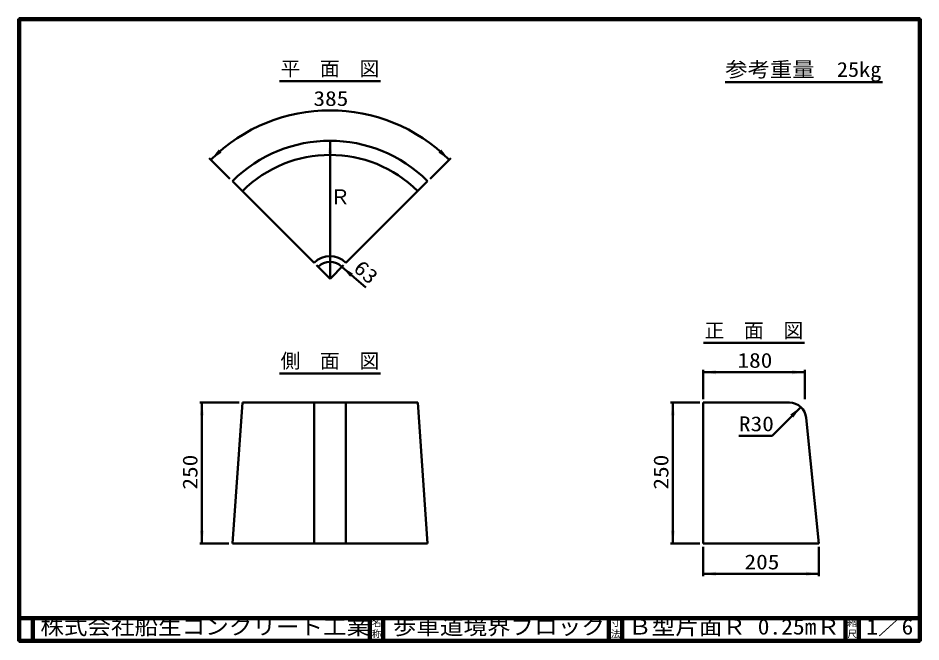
# Model space of a CAD drawing. Units: millimetres, scale not verified, with parts at other scales. Extents: x 100 to 4105, y 100 to 2870.
import ezdxf
from ezdxf.enums import TextEntityAlignment as Align

# ---------------------------------------------------------------- set-up
doc = ezdxf.new("R2010")
doc.units = ezdxf.units.MM
doc.header["$LTSCALE"] = 5
doc.layers.add('V-nasSTD', color=7, linetype='Continuous', lineweight=50)
doc.styles.add('ＭＳ ゴシック', font='')
doc.styles.get('ＭＳ ゴシック').set_extended_font_data('MS Gothic')

msp = doc.modelspace()

# ---------------------------------------------------------------- hatches: boundary and pattern name
at = {"layer": 'V-nasSTD'}
for points in [[(1493.125, 2268.75), (1483.75, 2325), (1474.375, 2268.75)], [(1002.806, 2272.439), (955.188, 2241.062), (990.055, 2286.187)], [(1964.694, 2272.439), (2012.312, 2241.062), (1977.445, 2286.187)], [(1572.889, 1721.393), (1536.783, 1765.533), (1585.253, 1735.489)], [(3195.803, 1288.125), (3139.553, 1297.5), (3195.803, 1306.875)], [(3533.303, 1288.125), (3589.553, 1297.5), (3533.303, 1306.875)], [(925.022, 1106.25), (915.647, 1162.5), (906.272, 1106.25)], [(3013.928, 1106.25), (3004.553, 1162.5), (2995.178, 1106.25)], [(3538.859, 1096.705), (3572.004, 1143.109), (3525.601, 1109.963)], [(925.022, 593.75), (915.647, 537.5), (906.272, 593.75)], [(3013.928, 593.75), (3004.553, 537.5), (2995.178, 593.75)], [(3195.803, 411.875), (3139.553, 402.5), (3195.803, 393.125)], [(3595.803, 411.875), (3652.053, 402.5), (3595.803, 393.125)]]:
    msp.add_hatch(color=256, dxfattribs=at).paths.add_polyline_path(points)

# ---------------------------------------------------------------- linework, layer by layer
at = {"layer": 'V-nasSTD', "lineweight": 100}
for p, q in [((105, 2865), (105, 105)), ((4100, 2865), (105, 2865)), ((4100, 105), (4100, 2865)), ((105, 205), (4100, 205)), ((165, 205), (165, 105)), ((1660, 205), (1660, 105)), ((1720, 205), (1720, 105)), ((2720, 205), (2720, 105)), ((2780, 205), (2780, 105)), ((3770, 205), (3770, 105)), ((3830, 205), (3830, 105)), ((105, 105), (4100, 105))]:
    msp.add_line(p, q, dxfattribs=at)
at = {"layer": 'V-nasSTD'}
for p, q in [((1708.125, 2590), (1259.375, 2590)), ((3935, 2584.806), (3237, 2584.806)), ((1483.75, 1712.5), (1483.75, 2325)), ((1040.04, 2156.21), (948.117, 2248.133)), ((2019.383, 2248.133), (1927.46, 2156.21)), ((1413.039, 1783.211), (1050.647, 2145.603)), ((1916.853, 2145.603), (1554.461, 1783.211)), ((1423.646, 1772.604), (1483.75, 1712.5)), ((1483.75, 1712.5), (1543.854, 1772.604)), ((1536.783, 1765.533), (1642.033, 1673.216)), ((3140.178, 1427.5), (3588.928, 1427.5)), ((1259.375, 1292.5), (1708.125, 1292.5)), ((3139.553, 1307.5), (3139.553, 1177.5)), ((3139.553, 1297.5), (3589.553, 1297.5)), ((3589.553, 1307.5), (3589.553, 1177.5)), ((905.647, 1162.5), (1080.647, 1162.5)), ((915.647, 537.5), (915.647, 1162.5)), ((1094.841, 1162.5), (1050.647, 537.5)), ((1872.659, 1162.5), (1094.841, 1162.5)), ((1413.039, 537.5), (1413.039, 1162.5)), ((1554.461, 1162.5), (1554.461, 537.5)), ((1916.853, 537.5), (1872.659, 1162.5)), ((2994.553, 1162.5), (3124.553, 1162.5)), ((3004.553, 537.5), (3004.553, 1162.5)), ((3139.553, 1162.5), (3139.553, 537.5)), ((3521.679, 1162.5), (3139.553, 1162.5)), ((3444.725, 1015.83), (3572.004, 1143.109)), ((3596.307, 1094.963), (3652.053, 537.5)), ((3297.725, 1015.83), (3444.725, 1015.83)), ((905.647, 537.5), (1035.647, 537.5)), ((1050.647, 537.5), (1916.853, 537.5)), ((2994.553, 537.5), (3124.553, 537.5)), ((3139.553, 537.5), (3652.053, 537.5)), ((3139.553, 392.5), (3139.553, 522.5)), ((3652.053, 392.5), (3652.053, 522.5)), ((3139.553, 402.5), (3652.053, 402.5))]:
    msp.add_line(p, q, dxfattribs=at)
at = {"layer": 'V-nasSTD', "lineweight": 13}
msp.add_lwpolyline([(100, 100), (100, 2870), (4105, 2870), (4105, 100)], close=True, dxfattribs=at)
at = {"layer": 'V-nasSTD'}
for centre, radius, start, end in [((1483.75, 1712.5), 747.5, 45, 135), ((1483.75, 1712.5), 612.5, 45, 135), ((1483.75, 1712.5), 550, 45, 135), ((1483.75, 1712.5), 100, 45, 135), ((1483.75, 1712.5), 75, 45, 135), ((3521.679, 1087.5), 75, 5.71059, 90)]:
    msp.add_arc(centre, radius, start, end, dxfattribs=at)

# ---------------------------------------------------------------- texts
at = {"layer": 'V-nasSTD', "style": 'ＭＳ ゴシック', "width": 1.1}
for s, height, p in [('参考重量\u300025kg', 65.98, (3237, 2674.806)), ('株式会社船生コンクリート工業', 69.65, (198.75, 202.5)), ('歩車道境界ブロック', 69.65, (1762.5, 202.5)), ('Ｂ型片面Ｒ 0.25mＲ', 69.65, (2806.25, 202.5)), ('1／6', 69.65, (3862.5, 202.582))]:
    msp.add_text(s, height=height, dxfattribs=at).set_placement(p, align=Align.TOP_LEFT)
at = {"layer": 'V-nasSTD', "style": 'ＭＳ ゴシック'}
for s, height, p in [('平\u3000面\u3000図', 64.15, (1264.365, 2677.5)), ('正\u3000面\u3000図', 64.15, (3145.178, 1515)), ('側\u3000面\u3000図', 64.15, (1264.375, 1380)), ('名', 30.79, (1668.982, 200.999)), ('寸', 30.79, (2728.982, 200.999)), ('縮', 30.79, (3778.982, 200.999)), ('称', 30.79, (1668.976, 151.01)), ('法', 30.79, (2728.976, 151.01)), ('尺', 30.79, (3778.976, 151.01))]:
    msp.add_text(s, height=height, dxfattribs=at).set_placement(p, align=Align.TOP_LEFT)
at = {"layer": 'V-nasSTD', "style": 'ＭＳ ゴシック', "width": 1.15}
for s, p in [('385', (1410.25, 2460)), ('180', (3291.053, 1297.5)), ('R30', (3297.725, 1015.83)), ('205', (3322.303, 402.5))]:
    msp.add_text(s, height=65.98, dxfattribs=at).set_placement(p, align=Align.BOTTOM_LEFT)
at = {"layer": 'V-nasSTD', "style": 'ＭＳ ゴシック'}
msp.add_text('Ｒ', height=65.98, dxfattribs=at).set_placement((1483.75, 2023.75), align=Align.BOTTOM_LEFT)
at = {"layer": 'V-nasSTD', "style": 'ＭＳ ゴシック', "width": 1.15}
for s, rotation, p in [('63', 318.745, (1569.862, 1736.519)), ('250', 90, (915.647, 776.5)), ('250', 90, (3004.553, 776.5))]:
    msp.add_text(s, height=65.98, rotation=rotation, dxfattribs=at).set_placement(p, align=Align.BOTTOM_LEFT)

doc.saveas('drawing.dxf')
